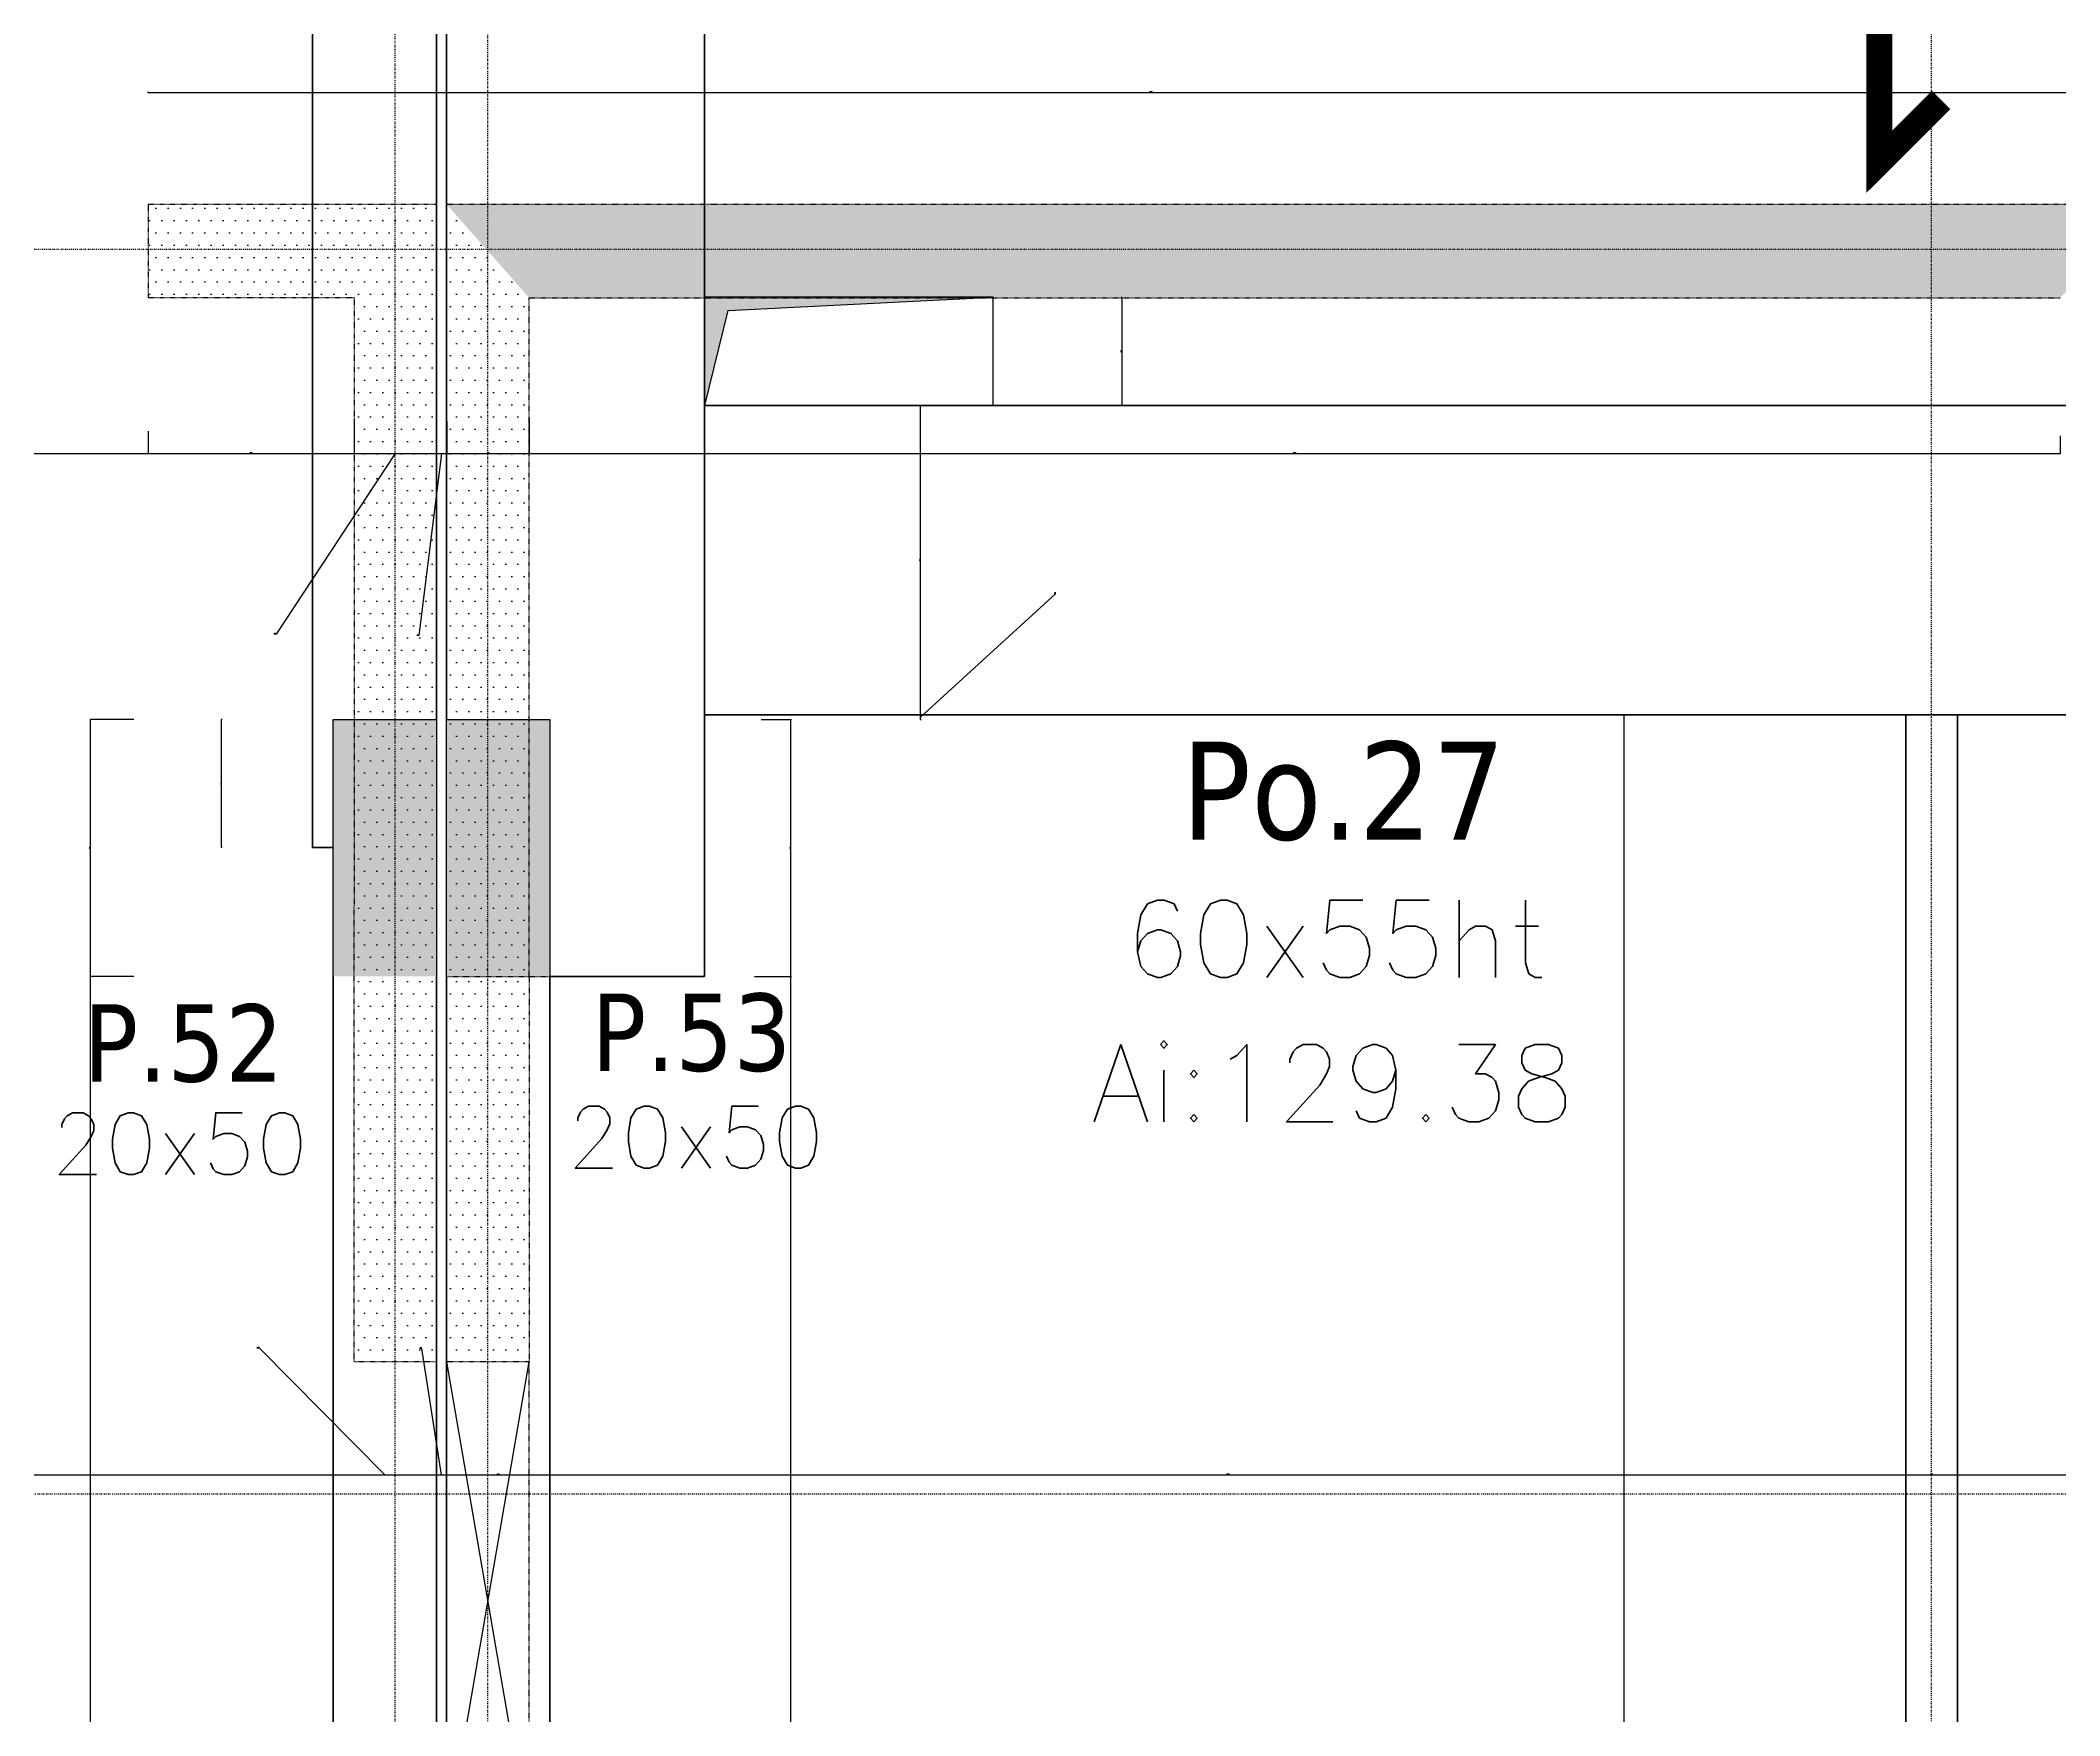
# Model space of a CAD drawing. Extents: x -12912 to 27386, y 1818 to 8189.
# Drawn here: x 4587.2 to 4978.8, y 6215.4 to 6540.4 of the extents above; entities that cross this region are included whole.
import ezdxf

# ---------------------------------------------------------------- set-up
doc = ezdxf.new("R2010")
doc.units = 0
doc.header["$MEASUREMENT"] = 0
for name, pattern in [('CACHE2', [4.7625, 3.175, -1.5875]), ('GrDotted', [0.4, 0.1, -0.1, 0.1, -0.1]), ('GrFeatureAxis', [0.85, 0.25, -0.2, 0.1, -0.2, 0.1]), ('STRICHPUNKT2_S11', [0.9, 0.7, -0.1, 0, -0.1])]:
    doc.linetypes.add(name, pattern=pattern)
doc.layers.get('0').update_dxf_attribs({"linetype": 'CONTINUOUS'})
doc.layers.get('DEFPOINTS').update_dxf_attribs({"linetype": 'CONTINUOUS'})
for name, color, linetype in [('K_ENT_M_Building_Coffrage PH Sous sol', 7, 'CONTINUOUS'), ('STR_AXES_REPERE', 1, 'CONTINUOUS'), ('STR_COTATION', 1, 'CONTINUOUS'), ('STR_OPENING', 161, 'CONTINUOUS'), ('STR_RESV_DALLE', 11, 'CONTINUOUS'), ('STR_SURCH', 9, 'CACHE2'), ('STR_TXT', 102, 'CONTINUOUS')]:
    doc.layers.add(name, color=color, linetype=linetype)
for name, color, linetype, lineweight in [('STR_AXES', 4, 'STRICHPUNKT2_S11', 25), ('STR_POUTRES', 102, 'CONTINUOUS', 35), ('STR_VOILES', 6, 'CONTINUOUS', 70)]:
    doc.layers.add(name, color=color, linetype=linetype, lineweight=lineweight)
doc.styles.add('EPAIS', font='TAHOMA.TTF')
doc.styles.add('FIN', font='romans.shx')
doc.styles.add('GrDimensions', font='simplex.shx')
doc.dimstyles.new('GrDimensions', dxfattribs={"dimtxt": 0.09, "dimasz": 0.05, "dimexe": 0.07, "dimexo": 0, "dimgap": 0.05, "dimtad": 1, "dimzin": 0, "dimdsep": 46, "dimtxsty": 'GrDimensions', "dimblk": 'ARCHTICK', "dimblk1": 'ARCHTICK', "dimblk2": 'ARCHTICK', "dimcen": 0.09, "dimadec": 0, "dimazin": 0, "dimtfac": 1, "dimtdec": 4, "dimtmove": 0, "dimatfit": 3, "dimldrblk": 'OPEN30', "dimfxl": 0, "dimtolj": 1, "dimtzin": 0, "dimarcsym": 0})
doc.dimstyles.new('nOVO', dxfattribs={"dimscale": 1.3, "dimtxt": 0.09, "dimasz": 0.05, "dimexe": 0.07, "dimexo": 0, "dimgap": 0.05, "dimtad": 1, "dimzin": 0, "dimdsep": 46, "dimtxsty": 'GrDimensions', "dimblk": 'ARCHTICK', "dimcen": 0.09, "dimadec": 0, "dimazin": 0, "dimtfac": 1, "dimtmove": 0, "dimatfit": 3, "dimldrblk": 'OPEN30', "dimfxl": 0, "dimtolj": 1, "dimtzin": 0, "dimarcsym": 0})
doc.dimstyles.new('Novo_MALKO', dxfattribs={"dimscale": 1.3, "dimtxt": 0.09, "dimasz": 0.05, "dimexe": 0.07, "dimexo": 0, "dimgap": 0.05, "dimtad": 1, "dimdec": 0, "dimlfac": 100, "dimzin": 0, "dimdsep": 46, "dimtxsty": 'GrDimensions', "dimblk": 'ARCHTICK', "dimcen": 0.09, "dimadec": 0, "dimazin": 0, "dimtfac": 1, "dimtdec": 0, "dimtmove": 0, "dimatfit": 3, "dimldrblk": 'OPEN30', "dimfxl": 0, "dimtolj": 1, "dimtzin": 0, "dimarcsym": 0})
pattern_1 = [(0, (5243.0074, 5883.9378), (1.190625, 2.38125), [0, -2.38125])]

# ---------------------------------------------------------------- blocks, each defined once
blk = doc.blocks.new('_ArchTick')
at = {"color": 0, "linetype": 'ByBlock', "const_width": 0.15}
blk.add_lwpolyline([(-0.5, -0.5), (0.5, 0.5)], dxfattribs=at)
blk = doc.blocks.new('*D140')
at = {"layer": 'DEFPOINTS', "color": 0, "linetype": 'Continuous'}
for p in [(4386.01, 6262.16), (4644.01, 6262.16), (4644.01, 6262.16)]:
    blk.add_point(p, dxfattribs=at)
at = {"layer": 'STR_COTATION', "color": 0, "linetype": 'Continuous', "lineweight": -2}
for p, q in [((4386.01, 6262.16), (4386.01, 6262.25)), ((4386.01, 6262.16), (4644.01, 6262.16)), ((4644.01, 6262.16), (4644.01, 6262.25))]:
    blk.add_line(p, q, dxfattribs=at)
at = {"layer": 'STR_COTATION', "color": 0, "linetype": 'Continuous', "lineweight": -2, "xscale": 0.065, "yscale": 0.065, "zscale": 0.065, "rotation": 180}
blk.add_blockref('_ArchTick', (4386.01, 6262.16), dxfattribs=at)
at = {"layer": 'STR_COTATION', "color": 0, "linetype": 'Continuous', "lineweight": -2, "xscale": 0.065, "yscale": 0.065, "zscale": 0.065}
blk.add_blockref('_ArchTick', (4644.01, 6262.16), dxfattribs=at)
at = {"layer": 'STR_COTATION', "color": 0, "linetype": 'Continuous', "lineweight": -3, "insert": (4515.01, 6262.28), "char_height": 0.117, "attachment_point": 5, "style": 'GrDimensions'}
blk.add_mtext('\\A1;258.00', dxfattribs=at)
blk = doc.blocks.new('_Open30')
at = {"color": 0, "linetype": 'ByBlock', "lineweight": -2}
for p, q in [((-1, 0.3), (0, 0)), ((0, 0), (-1, -0.3)), ((0, 0), (-1, 0))]:
    blk.add_line(p, q, dxfattribs=at)
blk = doc.blocks.new('*D141')
at = {"layer": 'DEFPOINTS', "color": 0, "linetype": 'Continuous'}
for p in [(4644.01, 6262.16), (4664.01, 6262.16), (4664.01, 6262.16)]:
    blk.add_point(p, dxfattribs=at)
at = {"layer": 'STR_COTATION', "color": 0, "linetype": 'Continuous', "lineweight": -2}
for p, q in [((4629.71, 6286.7), (4629.17, 6286.7)), ((4654.01, 6262.16), (4629.71, 6286.7)), ((4644.01, 6262.16), (4644.01, 6262.25)), ((4644.01, 6262.16), (4664.01, 6262.16)), ((4664.01, 6262.16), (4664.01, 6262.25))]:
    blk.add_line(p, q, dxfattribs=at)
at = {"layer": 'STR_COTATION', "color": 0, "linetype": 'Continuous', "lineweight": -2, "xscale": 0.065, "yscale": 0.065, "zscale": 0.065, "rotation": 180}
blk.add_blockref('_ArchTick', (4644.01, 6262.16), dxfattribs=at)
at = {"layer": 'STR_COTATION', "color": 0, "linetype": 'Continuous', "lineweight": -2, "xscale": 0.065, "yscale": 0.065, "zscale": 0.065}
blk.add_blockref('_ArchTick', (4664.01, 6262.16), dxfattribs=at)
at = {"layer": 'STR_COTATION', "color": 0, "linetype": 'Continuous', "lineweight": -3, "insert": (4629.44, 6286.82), "char_height": 0.117, "attachment_point": 5, "style": 'GrDimensions'}
blk.add_mtext('\\A1;2000', dxfattribs=at)
blk = doc.blocks.new('*D142')
at = {"layer": 'DEFPOINTS', "color": 0, "linetype": 'Continuous'}
for p in [(4664.01, 6262.16), (4666.01, 6262.16), (4666.01, 6262.15)]:
    blk.add_point(p, dxfattribs=at)
at = {"layer": 'STR_COTATION', "color": 0, "linetype": 'Continuous', "lineweight": -2}
for p, q in [((4661.2, 6286.67), (4660.77, 6286.67)), ((4665.01, 6262.16), (4661.2, 6286.67)), ((4664.01, 6262.16), (4664.01, 6262.25)), ((4664.01, 6262.16), (4666.01, 6262.16)), ((4666.01, 6262.15), (4666.01, 6262.25))]:
    blk.add_line(p, q, dxfattribs=at)
at = {"layer": 'STR_COTATION', "color": 0, "linetype": 'Continuous', "lineweight": -2, "xscale": 0.065, "yscale": 0.065, "zscale": 0.065, "rotation": 180}
blk.add_blockref('_ArchTick', (4664.01, 6262.16), dxfattribs=at)
at = {"layer": 'STR_COTATION', "color": 0, "linetype": 'Continuous', "lineweight": -2, "xscale": 0.065, "yscale": 0.065, "zscale": 0.065}
blk.add_blockref('_ArchTick', (4666.01, 6262.16), dxfattribs=at)
at = {"layer": 'STR_COTATION', "color": 0, "linetype": 'Continuous', "lineweight": -3, "insert": (4660.98, 6286.79), "char_height": 0.117, "attachment_point": 5, "style": 'GrDimensions'}
blk.add_mtext('\\A1;200', dxfattribs=at)
blk = doc.blocks.new('*D143')
at = {"layer": 'DEFPOINTS', "color": 0, "linetype": 'Continuous'}
for p in [(4666.01, 6262.15), (4686.01, 6262.16), (4686.01, 6262.15)]:
    blk.add_point(p, dxfattribs=at)
at = {"layer": 'STR_COTATION', "color": 0, "linetype": 'Continuous', "lineweight": -2}
for p, q in [((4666.01, 6262.15), (4666.01, 6262.25)), ((4666.01, 6262.16), (4686.01, 6262.16)), ((4686.01, 6262.15), (4686.01, 6262.25))]:
    blk.add_line(p, q, dxfattribs=at)
at = {"layer": 'STR_COTATION', "color": 0, "linetype": 'Continuous', "lineweight": -2, "xscale": 0.065, "yscale": 0.065, "zscale": 0.065, "rotation": 180}
blk.add_blockref('_ArchTick', (4666.01, 6262.16), dxfattribs=at)
at = {"layer": 'STR_COTATION', "color": 0, "linetype": 'Continuous', "lineweight": -2, "xscale": 0.065, "yscale": 0.065, "zscale": 0.065}
blk.add_blockref('_ArchTick', (4686.01, 6262.16), dxfattribs=at)
at = {"layer": 'STR_COTATION', "color": 0, "linetype": 'Continuous', "lineweight": -3, "insert": (4676.01, 6262.28), "char_height": 0.117, "attachment_point": 5, "style": 'GrDimensions'}
blk.add_mtext('\\A1;2000', dxfattribs=at)
blk = doc.blocks.new('*D144')
at = {"layer": 'DEFPOINTS', "color": 0, "linetype": 'Continuous'}
for p in [(4686.01, 6262.15), (4949.01, 6262.16), (4949.01, 6262.16)]:
    blk.add_point(p, dxfattribs=at)
at = {"layer": 'STR_COTATION', "color": 0, "linetype": 'Continuous', "lineweight": -2}
for p, q in [((4686.01, 6262.15), (4686.01, 6262.25)), ((4686.01, 6262.16), (4949.01, 6262.16)), ((4949.01, 6262.16), (4949.01, 6262.25))]:
    blk.add_line(p, q, dxfattribs=at)
at = {"layer": 'STR_COTATION', "color": 0, "linetype": 'Continuous', "lineweight": -2, "xscale": 0.065, "yscale": 0.065, "zscale": 0.065, "rotation": 180}
blk.add_blockref('_ArchTick', (4686.01, 6262.16), dxfattribs=at)
at = {"layer": 'STR_COTATION', "color": 0, "linetype": 'Continuous', "lineweight": -2, "xscale": 0.065, "yscale": 0.065, "zscale": 0.065}
blk.add_blockref('_ArchTick', (4949.01, 6262.16), dxfattribs=at)
at = {"layer": 'STR_COTATION', "color": 0, "linetype": 'Continuous', "lineweight": -3, "insert": (4817.51, 6262.28), "char_height": 0.117, "attachment_point": 5, "style": 'GrDimensions'}
blk.add_mtext('\\A1;263.00', dxfattribs=at)
blk = doc.blocks.new('*D145')
at = {"layer": 'DEFPOINTS', "color": 0, "linetype": 'Continuous'}
for p in [(4949.01, 6262.16), (4959.01, 6262.16), (4959.01, 6262.16)]:
    blk.add_point(p, dxfattribs=at)
at = {"layer": 'STR_COTATION', "color": 0, "linetype": 'Continuous', "lineweight": -2}
for p, q in [((4949.01, 6262.16), (4949.01, 6262.25)), ((4949.01, 6262.16), (4959.01, 6262.16)), ((4959.01, 6262.16), (4959.01, 6262.25))]:
    blk.add_line(p, q, dxfattribs=at)
at = {"layer": 'STR_COTATION', "color": 0, "linetype": 'Continuous', "lineweight": -2, "xscale": 0.065, "yscale": 0.065, "zscale": 0.065, "rotation": 180}
blk.add_blockref('_ArchTick', (4949.01, 6262.16), dxfattribs=at)
at = {"layer": 'STR_COTATION', "color": 0, "linetype": 'Continuous', "lineweight": -2, "xscale": 0.065, "yscale": 0.065, "zscale": 0.065}
blk.add_blockref('_ArchTick', (4959.01, 6262.16), dxfattribs=at)
at = {"layer": 'STR_COTATION', "color": 0, "linetype": 'Continuous', "lineweight": -3, "insert": (4954.01, 6262.28), "char_height": 0.117, "attachment_point": 5, "style": 'GrDimensions'}
blk.add_mtext('\\A1;1000', dxfattribs=at)
blk = doc.blocks.new('*D146')
at = {"layer": 'DEFPOINTS', "color": 0, "linetype": 'Continuous'}
for p in [(4959.01, 6262.16), (5224.01, 6262.16), (5224.01, 6262.16)]:
    blk.add_point(p, dxfattribs=at)
at = {"layer": 'STR_COTATION', "color": 0, "linetype": 'Continuous', "lineweight": -2}
for p, q in [((4959.01, 6262.16), (4959.01, 6262.25)), ((4959.01, 6262.16), (5224.01, 6262.16)), ((5224.01, 6262.16), (5224.01, 6262.25))]:
    blk.add_line(p, q, dxfattribs=at)
at = {"layer": 'STR_COTATION', "color": 0, "linetype": 'Continuous', "lineweight": -2, "xscale": 0.065, "yscale": 0.065, "zscale": 0.065, "rotation": 180}
blk.add_blockref('_ArchTick', (4959.01, 6262.16), dxfattribs=at)
at = {"layer": 'STR_COTATION', "color": 0, "linetype": 'Continuous', "lineweight": -2, "xscale": 0.065, "yscale": 0.065, "zscale": 0.065}
blk.add_blockref('_ArchTick', (5224.01, 6262.16), dxfattribs=at)
at = {"layer": 'STR_COTATION', "color": 0, "linetype": 'Continuous', "lineweight": -3, "insert": (5091.51, 6262.28), "char_height": 0.117, "attachment_point": 5, "style": 'GrDimensions'}
blk.add_mtext('\\A1;265.00', dxfattribs=at)
blk = doc.blocks.new('*D211')
at = {"layer": 'DEFPOINTS', "color": 0, "linetype": 'Continuous'}
for p in [(4505.12, 6467.27), (4608.12, 6464.58), (4608.12, 6460.28)]:
    blk.add_point(p, dxfattribs=at)
at = {"layer": 'STR_COTATION', "color": 0, "linetype": 'Continuous', "lineweight": -2}
for p, q in [((4505.12, 6467.27), (4505.12, 6460.19)), ((4608.12, 6464.58), (4608.12, 6460.19)), ((4505.12, 6460.28), (4608.12, 6460.28))]:
    blk.add_line(p, q, dxfattribs=at)
at = {"layer": 'STR_COTATION', "color": 0, "linetype": 'Continuous', "lineweight": -2, "xscale": 0.065, "yscale": 0.065, "zscale": 0.065, "rotation": 180}
blk.add_blockref('_ArchTick', (4505.12, 6460.28), dxfattribs=at)
at = {"layer": 'STR_COTATION', "color": 0, "linetype": 'Continuous', "lineweight": -2, "xscale": 0.065, "yscale": 0.065, "zscale": 0.065}
blk.add_blockref('_ArchTick', (4608.12, 6460.28), dxfattribs=at)
at = {"layer": 'STR_COTATION', "color": 0, "linetype": 'Continuous', "lineweight": -3, "insert": (4556.62, 6460.4), "char_height": 0.117, "attachment_point": 5, "style": 'GrDimensions'}
blk.add_mtext('\\A1;103.00', dxfattribs=at)
blk = doc.blocks.new('*D212')
at = {"layer": 'DEFPOINTS', "color": 0, "linetype": 'Continuous'}
for p in [(4648.05, 6466.86), (4608.12, 6464.58), (4648.05, 6460.28)]:
    blk.add_point(p, dxfattribs=at)
at = {"layer": 'STR_COTATION', "color": 0, "linetype": 'Continuous', "lineweight": -2}
for p, q in [((4648.05, 6466.86), (4648.05, 6460.19)), ((4608.12, 6464.58), (4608.12, 6460.19)), ((4608.12, 6460.28), (4648.05, 6460.28))]:
    blk.add_line(p, q, dxfattribs=at)
at = {"layer": 'STR_COTATION', "color": 0, "linetype": 'Continuous', "lineweight": -2, "xscale": 0.065, "yscale": 0.065, "zscale": 0.065, "rotation": 180}
blk.add_blockref('_ArchTick', (4608.12, 6460.28), dxfattribs=at)
at = {"layer": 'STR_COTATION', "color": 0, "linetype": 'Continuous', "lineweight": -2, "xscale": 0.065, "yscale": 0.065, "zscale": 0.065}
blk.add_blockref('_ArchTick', (4648.05, 6460.28), dxfattribs=at)
at = {"layer": 'STR_COTATION', "color": 0, "linetype": 'Continuous', "lineweight": -3, "insert": (4628.08, 6460.4), "char_height": 0.117, "attachment_point": 5, "style": 'GrDimensions'}
blk.add_mtext('\\A1;3993', dxfattribs=at)
blk = doc.blocks.new('*D213')
at = {"layer": 'DEFPOINTS', "color": 0, "linetype": 'Continuous'}
for p in [(4648.05, 6466.86), (4664.03, 6466.53), (4664.03, 6460.28)]:
    blk.add_point(p, dxfattribs=at)
at = {"layer": 'STR_COTATION', "color": 0, "linetype": 'Continuous', "lineweight": -2}
for p, q in [((4648.05, 6466.86), (4648.05, 6460.19)), ((4664.03, 6466.53), (4664.03, 6460.19)), ((4656.04, 6460.28), (4632.97, 6425.21)), ((4648.05, 6460.28), (4664.03, 6460.28)), ((4632.97, 6425.21), (4632.46, 6425.21))]:
    blk.add_line(p, q, dxfattribs=at)
at = {"layer": 'STR_COTATION', "color": 0, "linetype": 'Continuous', "lineweight": -2, "xscale": 0.065, "yscale": 0.065, "zscale": 0.065, "rotation": 180}
blk.add_blockref('_ArchTick', (4648.05, 6460.28), dxfattribs=at)
at = {"layer": 'STR_COTATION', "color": 0, "linetype": 'Continuous', "lineweight": -2, "xscale": 0.065, "yscale": 0.065, "zscale": 0.065}
blk.add_blockref('_ArchTick', (4664.03, 6460.28), dxfattribs=at)
at = {"layer": 'STR_COTATION', "color": 0, "linetype": 'Continuous', "lineweight": -3, "insert": (4632.72, 6425.33), "char_height": 0.117, "attachment_point": 5, "style": 'GrDimensions'}
blk.add_mtext('\\A1;1599', dxfattribs=at)
blk = doc.blocks.new('*D214')
at = {"layer": 'DEFPOINTS', "color": 0, "linetype": 'Continuous'}
for p in [(4664.03, 6466.53), (4666.01, 6466.53), (4666.01, 6460.28)]:
    blk.add_point(p, dxfattribs=at)
at = {"layer": 'STR_COTATION', "color": 0, "linetype": 'Continuous', "lineweight": -2}
for p, q in [((4664.03, 6466.53), (4664.03, 6460.19)), ((4666.01, 6466.53), (4666.01, 6460.19)), ((4665.02, 6460.28), (4660.62, 6424.94)), ((4664.03, 6460.28), (4666.01, 6460.28)), ((4660.62, 6424.94), (4660.22, 6424.94))]:
    blk.add_line(p, q, dxfattribs=at)
at = {"layer": 'STR_COTATION', "color": 0, "linetype": 'Continuous', "lineweight": -2, "xscale": 0.065, "yscale": 0.065, "zscale": 0.065, "rotation": 180}
blk.add_blockref('_ArchTick', (4664.03, 6460.28), dxfattribs=at)
at = {"layer": 'STR_COTATION', "color": 0, "linetype": 'Continuous', "lineweight": -2, "xscale": 0.065, "yscale": 0.065, "zscale": 0.065}
blk.add_blockref('_ArchTick', (4666.01, 6460.28), dxfattribs=at)
at = {"layer": 'STR_COTATION', "color": 0, "linetype": 'Continuous', "lineweight": -3, "insert": (4660.42, 6425.06), "char_height": 0.117, "attachment_point": 5, "style": 'GrDimensions'}
blk.add_mtext('\\A1;197', dxfattribs=at)
blk = doc.blocks.new('*D215')
at = {"layer": 'DEFPOINTS', "color": 0, "linetype": 'Continuous'}
for p in [(4666.01, 6466.53), (4682.01, 6467.17), (4682.01, 6460.28)]:
    blk.add_point(p, dxfattribs=at)
at = {"layer": 'STR_COTATION', "color": 0, "linetype": 'Continuous', "lineweight": -2}
for p, q in [((4666.01, 6466.53), (4666.01, 6460.19)), ((4682.01, 6467.17), (4682.01, 6460.19)), ((4666.01, 6460.28), (4682.01, 6460.28))]:
    blk.add_line(p, q, dxfattribs=at)
at = {"layer": 'STR_COTATION', "color": 0, "linetype": 'Continuous', "lineweight": -2, "xscale": 0.065, "yscale": 0.065, "zscale": 0.065, "rotation": 180}
blk.add_blockref('_ArchTick', (4666.01, 6460.28), dxfattribs=at)
at = {"layer": 'STR_COTATION', "color": 0, "linetype": 'Continuous', "lineweight": -2, "xscale": 0.065, "yscale": 0.065, "zscale": 0.065}
blk.add_blockref('_ArchTick', (4682.01, 6460.28), dxfattribs=at)
at = {"layer": 'STR_COTATION', "color": 0, "linetype": 'Continuous', "lineweight": -3, "insert": (4674.01, 6460.4), "char_height": 0.117, "attachment_point": 5, "style": 'GrDimensions'}
blk.add_mtext('\\A1;1600', dxfattribs=at)
blk = doc.blocks.new('*D216')
at = {"layer": 'DEFPOINTS', "color": 0, "linetype": 'Continuous'}
for p in [(4682.01, 6467.17), (4978.91, 6463.7), (4978.91, 6460.28)]:
    blk.add_point(p, dxfattribs=at)
at = {"layer": 'STR_COTATION', "color": 0, "linetype": 'Continuous', "lineweight": -2}
for p, q in [((4682.01, 6467.17), (4682.01, 6460.19)), ((4978.91, 6463.7), (4978.91, 6460.19)), ((4682.01, 6460.28), (4978.91, 6460.28))]:
    blk.add_line(p, q, dxfattribs=at)
at = {"layer": 'STR_COTATION', "color": 0, "linetype": 'Continuous', "lineweight": -2, "xscale": 0.065, "yscale": 0.065, "zscale": 0.065, "rotation": 180}
blk.add_blockref('_ArchTick', (4682.01, 6460.28), dxfattribs=at)
at = {"layer": 'STR_COTATION', "color": 0, "linetype": 'Continuous', "lineweight": -2, "xscale": 0.065, "yscale": 0.065, "zscale": 0.065}
blk.add_blockref('_ArchTick', (4978.91, 6460.28), dxfattribs=at)
at = {"layer": 'STR_COTATION', "color": 0, "linetype": 'Continuous', "lineweight": -3, "insert": (4830.46, 6460.4), "char_height": 0.117, "attachment_point": 5, "style": 'GrDimensions'}
blk.add_mtext('\\A1;296.90', dxfattribs=at)
blk = doc.blocks.new('*D361')
at = {"layer": 'DEFPOINTS', "color": 0, "linetype": 'Continuous'}
for p in [(4596.93, 6358.81), (4605.36, 6358.81), (4596.93, 5903.92)]:
    blk.add_point(p, dxfattribs=at)
at = {"layer": 'STR_COTATION', "color": 0, "linetype": 'Continuous', "lineweight": -2}
for p, q in [((4605.36, 6358.81), (4596.84, 6358.81)), ((4596.93, 5903.92), (4596.93, 6358.81)), ((4596.93, 5903.92), (4596.84, 5903.92))]:
    blk.add_line(p, q, dxfattribs=at)
at = {"layer": 'STR_COTATION', "color": 0, "linetype": 'Continuous', "lineweight": -2, "xscale": 0.065, "yscale": 0.065, "zscale": 0.065}
for p, rotation in [((4596.93, 6358.81), 90), ((4596.93, 5903.92), 270)]:
    blk.add_blockref('_ArchTick', p, dxfattribs=dict(at, rotation=rotation))
at = {"layer": 'STR_COTATION', "color": 0, "linetype": 'Continuous', "lineweight": -3, "insert": (4596.81, 6131.36), "char_height": 0.117, "attachment_point": 5, "rotation": 90, "style": 'GrDimensions'}
blk.add_mtext('\\A1;454.89', dxfattribs=at)
blk = doc.blocks.new('*D362')
at = {"layer": 'DEFPOINTS', "color": 0, "linetype": 'Continuous'}
for p in [(4596.93, 6408.66), (4605.36, 6408.66), (4605.36, 6358.81)]:
    blk.add_point(p, dxfattribs=at)
at = {"layer": 'STR_COTATION', "color": 0, "linetype": 'Continuous', "lineweight": -2}
for p, q in [((4605.36, 6408.66), (4596.84, 6408.66)), ((4596.93, 6358.81), (4596.93, 6408.66)), ((4605.36, 6358.81), (4596.84, 6358.81))]:
    blk.add_line(p, q, dxfattribs=at)
at = {"layer": 'STR_COTATION', "color": 0, "linetype": 'Continuous', "lineweight": -2, "xscale": 0.065, "yscale": 0.065, "zscale": 0.065}
for p, rotation in [((4596.93, 6408.66), 90), ((4596.93, 6358.81), 270)]:
    blk.add_blockref('_ArchTick', p, dxfattribs=dict(at, rotation=rotation))
at = {"layer": 'STR_COTATION', "color": 0, "linetype": 'Continuous', "lineweight": -3, "insert": (4596.81, 6383.73), "char_height": 0.117, "attachment_point": 5, "rotation": 90, "style": 'GrDimensions'}
blk.add_mtext('\\A1;4985', dxfattribs=at)
blk = doc.blocks.new('*D364')
at = {"layer": 'DEFPOINTS', "color": 0, "linetype": 'Continuous'}
for p in [(4725.7, 6358.81), (4732.78, 6358.81), (4732.78, 5903.92)]:
    blk.add_point(p, dxfattribs=at)
at = {"layer": 'STR_COTATION', "color": 0, "linetype": 'Continuous', "lineweight": -2}
for p, q in [((4725.7, 6358.81), (4732.87, 6358.81)), ((4732.78, 5903.92), (4732.78, 6358.81)), ((4732.78, 5903.92), (4732.69, 5903.92))]:
    blk.add_line(p, q, dxfattribs=at)
at = {"layer": 'STR_COTATION', "color": 0, "linetype": 'Continuous', "lineweight": -2, "xscale": 0.065, "yscale": 0.065, "zscale": 0.065}
for p, rotation in [((4732.78, 6358.81), 90), ((4732.78, 5903.92), 270)]:
    blk.add_blockref('_ArchTick', p, dxfattribs=dict(at, rotation=rotation))
at = {"layer": 'STR_COTATION', "color": 0, "linetype": 'Continuous', "lineweight": -3, "insert": (4732.65, 6131.36), "char_height": 0.117, "attachment_point": 5, "rotation": 90, "style": 'GrDimensions'}
blk.add_mtext('\\A1;454.89', dxfattribs=at)
blk = doc.blocks.new('*D365')
at = {"layer": 'DEFPOINTS', "color": 0, "linetype": 'Continuous'}
for p in [(4727, 6408.66), (4732.78, 6408.66), (4725.7, 6358.81)]:
    blk.add_point(p, dxfattribs=at)
at = {"layer": 'STR_COTATION', "color": 0, "linetype": 'Continuous', "lineweight": -2}
for p, q in [((4727, 6408.66), (4732.87, 6408.66)), ((4732.78, 6358.81), (4732.78, 6408.66)), ((4725.7, 6358.81), (4732.87, 6358.81))]:
    blk.add_line(p, q, dxfattribs=at)
at = {"layer": 'STR_COTATION', "color": 0, "linetype": 'Continuous', "lineweight": -2, "xscale": 0.065, "yscale": 0.065, "zscale": 0.065}
for p, rotation in [((4732.78, 6408.66), 90), ((4732.78, 6358.81), 270)]:
    blk.add_blockref('_ArchTick', p, dxfattribs=dict(at, rotation=rotation))
at = {"layer": 'STR_COTATION', "color": 0, "linetype": 'Continuous', "lineweight": -3, "insert": (4732.65, 6383.73), "char_height": 0.117, "attachment_point": 5, "rotation": 90, "style": 'GrDimensions'}
blk.add_mtext('\\A1;4985', dxfattribs=at)
blk = doc.blocks.new('*D366')
at = {"layer": 'DEFPOINTS', "color": 0, "linetype": 'Continuous'}
for p in [(4894.39, 6409.58), (4903.63, 6409.58), (4903.63, 5903.92)]:
    blk.add_point(p, dxfattribs=at)
at = {"layer": 'STR_COTATION', "color": 0, "linetype": 'Continuous', "lineweight": -2}
for p, q in [((4903.63, 6409.58), (4894.3, 6409.58)), ((4894.39, 5903.92), (4894.39, 6409.58)), ((4903.63, 5903.92), (4894.3, 5903.92))]:
    blk.add_line(p, q, dxfattribs=at)
at = {"layer": 'STR_COTATION', "color": 0, "linetype": 'Continuous', "lineweight": -2, "xscale": 0.065, "yscale": 0.065, "zscale": 0.065}
for p, rotation in [((4894.39, 6409.58), 90), ((4894.39, 5903.92), 270)]:
    blk.add_blockref('_ArchTick', p, dxfattribs=dict(at, rotation=rotation))
at = {"layer": 'STR_COTATION', "color": 0, "linetype": 'Continuous', "lineweight": -3, "insert": (4894.27, 6156.75), "char_height": 0.117, "attachment_point": 5, "rotation": 90, "style": 'GrDimensions'}
blk.add_mtext('\\A1;505.67', dxfattribs=at)
blk = doc.blocks.new('*D701')
at = {"layer": 'DEFPOINTS', "color": 0, "ltscale": 4.5}
for p in [(4772.01, 6490.59), (4772.01, 6469.59), (4796.94, 6469.59)]:
    blk.add_point(p, dxfattribs=at)
at = {"layer": 'STR_COTATION', "color": 0, "lineweight": -2, "ltscale": 4.5}
for p, q in [((4796.85, 6490.59), (4797.03, 6490.59)), ((4796.94, 6490.59), (4796.94, 6469.59)), ((4796.85, 6469.59), (4797.03, 6469.59))]:
    blk.add_line(p, q, dxfattribs=at)
at = {"layer": 'STR_COTATION', "color": 0, "lineweight": -2, "ltscale": 4.5, "xscale": 0.065, "yscale": 0.065, "zscale": 0.065}
for p, rotation in [((4796.94, 6490.59), 90), ((4796.94, 6469.59), 270)]:
    blk.add_blockref('_ArchTick', p, dxfattribs=dict(at, rotation=rotation))
at = {"layer": 'STR_COTATION', "color": 0, "ltscale": 4.5, "insert": (4796.82, 6480.09), "char_height": 0.117, "attachment_point": 5, "rotation": 90, "style": 'GrDimensions'}
blk.add_mtext('\\A1;2100', dxfattribs=at)
blk = doc.blocks.new('*D702')
at = {"layer": 'DEFPOINTS', "color": 0, "ltscale": 4.5}
for p in [(4772.01, 6555.09), (4716.18, 6490.49), (4772.01, 6490.49)]:
    blk.add_point(p, dxfattribs=at)
at = {"layer": 'STR_COTATION', "color": 0, "lineweight": -2, "ltscale": 4.5}
for p, q in [((4716.18, 6555), (4716.18, 6555.18)), ((4716.18, 6555.09), (4772.01, 6555.09)), ((4772.01, 6555), (4772.01, 6555.18))]:
    blk.add_line(p, q, dxfattribs=at)
at = {"layer": 'STR_COTATION', "color": 0, "lineweight": -2, "ltscale": 4.5, "xscale": 0.065, "yscale": 0.065, "zscale": 0.065, "rotation": 180}
blk.add_blockref('_ArchTick', (4716.18, 6555.09), dxfattribs=at)
at = {"layer": 'STR_COTATION', "color": 0, "lineweight": -2, "ltscale": 4.5, "xscale": 0.065, "yscale": 0.065, "zscale": 0.065}
blk.add_blockref('_ArchTick', (4772.01, 6555.09), dxfattribs=at)
at = {"layer": 'STR_COTATION', "color": 0, "ltscale": 4.5, "insert": (4744.09, 6555.21), "char_height": 0.117, "attachment_point": 5, "style": 'GrDimensions'}
blk.add_mtext('\\A1;5583', dxfattribs=at)
blk = doc.blocks.new('*D782')
at = {"layer": 'DEFPOINTS', "color": 0, "ltscale": 4.5}
for p in [(4622.37, 6408.66), (4644.01, 6408.66), (4640.01, 6383.81)]:
    blk.add_point(p, dxfattribs=at)
at = {"layer": 'STR_COTATION', "color": 0, "lineweight": -2, "ltscale": 4.5}
for p, q in [((4622.46, 6408.66), (4622.27, 6408.66)), ((4622.37, 6383.81), (4622.37, 6408.66)), ((4622.46, 6383.81), (4622.27, 6383.81))]:
    blk.add_line(p, q, dxfattribs=at)
at = {"layer": 'STR_COTATION', "color": 0, "lineweight": -2, "ltscale": 4.5, "xscale": 0.065, "yscale": 0.065, "zscale": 0.065}
for p, rotation in [((4622.37, 6408.66), 90), ((4622.37, 6383.81), 270)]:
    blk.add_blockref('_ArchTick', p, dxfattribs=dict(at, rotation=rotation))
at = {"layer": 'STR_COTATION', "color": 0, "ltscale": 4.5, "insert": (4622.24, 6396.23), "char_height": 0.117, "attachment_point": 5, "rotation": 90, "style": 'GrDimensions'}
blk.add_mtext('\\A1;2485', dxfattribs=at)
blk = doc.blocks.new('*D787')
at = {"layer": 'DEFPOINTS', "color": 0, "ltscale": 4.5}
for p in [(4686.01, 6408.66), (4716.01, 6409.59), (4757.93, 6409.59)]:
    blk.add_point(p, dxfattribs=at)
at = {"layer": 'STR_COTATION', "color": 0, "lineweight": -2, "ltscale": 4.5}
for p, q in [((4757.93, 6409.12), (4784.11, 6433.04)), ((4784.11, 6433.04), (4784.11, 6433.36)), ((4757.84, 6409.59), (4758.02, 6409.59)), ((4757.84, 6408.66), (4758.02, 6408.66)), ((4757.93, 6408.66), (4757.93, 6409.59))]:
    blk.add_line(p, q, dxfattribs=at)
at = {"layer": 'STR_COTATION', "color": 0, "lineweight": -2, "ltscale": 4.5, "xscale": 0.065, "yscale": 0.065, "zscale": 0.065}
for p, rotation in [((4757.93, 6409.59), 90), ((4757.93, 6408.66), 270)]:
    blk.add_blockref('_ArchTick', p, dxfattribs=dict(at, rotation=rotation))
at = {"layer": 'STR_COTATION', "color": 0, "ltscale": 4.5, "insert": (4783.98, 6433.2), "char_height": 0.117, "attachment_point": 5, "rotation": 90, "style": 'GrDimensions'}
blk.add_mtext('\\A1;93', dxfattribs=at)
blk = doc.blocks.new('*D788')
at = {"layer": 'DEFPOINTS', "color": 0, "ltscale": 4.5}
for p in [(4716.01, 6469.59), (4757.93, 6469.59), (4716.01, 6409.59)]:
    blk.add_point(p, dxfattribs=at)
at = {"layer": 'STR_COTATION', "color": 0, "lineweight": -2, "ltscale": 4.5}
for p, q in [((4757.84, 6469.59), (4758.02, 6469.59)), ((4757.93, 6409.59), (4757.93, 6469.59)), ((4757.84, 6409.59), (4758.02, 6409.59))]:
    blk.add_line(p, q, dxfattribs=at)
at = {"layer": 'STR_COTATION', "color": 0, "lineweight": -2, "ltscale": 4.5, "xscale": 0.065, "yscale": 0.065, "zscale": 0.065}
for p, rotation in [((4757.93, 6469.59), 90), ((4757.93, 6409.59), 270)]:
    blk.add_blockref('_ArchTick', p, dxfattribs=dict(at, rotation=rotation))
at = {"layer": 'STR_COTATION', "color": 0, "ltscale": 4.5, "insert": (4757.8, 6439.59), "char_height": 0.117, "attachment_point": 5, "rotation": 90, "style": 'GrDimensions'}
blk.add_mtext('\\A1;6000', dxfattribs=at)
blk = doc.blocks.new('*D938')
at = {"layer": 'DEFPOINTS', "color": 0, "ltscale": 4.5}
for p in [(4997.01, 6530.31), (4608.12, 6508.64), (4997.01, 6508.59)]:
    blk.add_point(p, dxfattribs=at)
at = {"layer": 'STR_COTATION', "color": 0, "lineweight": -2, "ltscale": 4.5}
for p, q in [((4608.12, 6530.22), (4608.12, 6530.4)), ((4608.12, 6530.31), (4997.01, 6530.31)), ((4997.01, 6530.22), (4997.01, 6530.4))]:
    blk.add_line(p, q, dxfattribs=at)
at = {"layer": 'STR_COTATION', "color": 0, "lineweight": -2, "ltscale": 4.5, "xscale": 0.065, "yscale": 0.065, "zscale": 0.065, "rotation": 180}
blk.add_blockref('_ArchTick', (4608.12, 6530.31), dxfattribs=at)
at = {"layer": 'STR_COTATION', "color": 0, "lineweight": -2, "ltscale": 4.5, "xscale": 0.065, "yscale": 0.065, "zscale": 0.065}
blk.add_blockref('_ArchTick', (4997.01, 6530.31), dxfattribs=at)
at = {"layer": 'STR_COTATION', "color": 0, "ltscale": 4.5, "insert": (4802.56, 6530.43), "char_height": 0.117, "attachment_point": 5, "style": 'GrDimensions'}
blk.add_mtext('\\A1;388.89', dxfattribs=at)

msp = doc.modelspace()

# ---------------------------------------------------------------- hatches: boundary and pattern name
at = {"layer": 'STR_AXES_REPERE', "linetype": 'Continuous'}
for points in [[(4644.006, 6358.81), (4644.006, 6408.658), (4664.009, 6408.658), (4664.009, 6358.81)], [(4666.006, 6358.81), (4666.006, 6408.658), (4686.009, 6408.658), (4686.009, 6358.81)]]:
    msp.add_hatch(color=256, dxfattribs=at).paths.add_polyline_path(points)
at = {"layer": 'STR_SURCH', "linetype": 'Continuous'}
h = msp.add_hatch(dxfattribs=at)
h.set_pattern_fill('DOTS', color=256, scale=1.5, style=0)
h.set_pattern_definition(pattern_1)
h.paths.add_polyline_path([(4664.052, 6508.637), (4608.119, 6508.637), (4608.119, 6490.539), (4648.05, 6490.539)])
h = msp.add_hatch(dxfattribs=at)
h.set_pattern_fill('DOTS', color=256, scale=1.5, style=0)
h.set_pattern_definition(pattern_1)
h.paths.add_polyline_path([(4648.05, 6490.539), (4648.029, 6284.081), (4664.029, 6284.079), (4664.052, 6508.637)])
h = msp.add_hatch(dxfattribs=at)
h.set_pattern_fill('DOTS', color=256, scale=1.5, style=0)
h.set_pattern_definition(pattern_1)
h.paths.add_polyline_path([(4682.007, 6284.069), (4682.007, 6490.49), (4666.007, 6508.588), (4666.007, 6284.069)])
h = msp.add_hatch(dxfattribs=at)
h.set_pattern_fill('DOTS', color=256, scale=1.5, style=0)
h.set_pattern_definition(pattern_1)
h.paths.add_polyline_path([(4682.007, 6490.49), (4978.91, 6490.49), (4997.007, 6508.588), (4666.007, 6508.588)])

# ---------------------------------------------------------------- linework, layer by layer
at = {"color": 1, "linetype": 'ByBlock', "const_width": 5}
msp.add_lwpolyline([(4955.847, 6528.838), (4943.856, 6516.848), (4943.856, 6566.848)], dxfattribs=at)
at = {"layer": 'K_ENT_M_Building_Coffrage PH Sous sol', "color": 7, "linetype": 'GrFeatureAxis'}
msp.add_lwpolyline([(-1174.64, 6258.483), (7646.442, 6258.483)], dxfattribs=at)
at = {"layer": 'STR_AXES', "linetype": 'GrFeatureAxis'}
for p, q in [((4656.007, 5522.963), (4656.007, 8122.963)), ((4674.007, 5622.963), (4674.007, 8022.963)), ((4954.007, 5622.963), (4954.007, 8022.963)), ((-1309.741, 6499.914), (7906.576, 6499.914))]:
    msp.add_line(p, q, dxfattribs=at)
at = {"layer": 'STR_AXES_REPERE', "linetype": 'Continuous'}
for p, q in [((4644.006, 6408.658), (4664.009, 6408.658)), ((4644.006, 6358.81), (4644.006, 6408.658)), ((4664.009, 6408.658), (4664.009, 6358.81)), ((4666.006, 6408.658), (4686.009, 6408.658)), ((4666.006, 6358.81), (4666.006, 6408.658)), ((4686.009, 6408.658), (4686.009, 6358.81))]:
    msp.add_line(p, q, dxfattribs=at)
at = {"layer": 'STR_OPENING', "ltscale": 4.5}
for p, q in [((4666.007, 6191.069), (4682.007, 6284.069)), ((4666.007, 6284.069), (4682.007, 6191.069))]:
    msp.add_line(p, q, dxfattribs=at)
at = {"layer": 'STR_OPENING', "linetype": 'Continuous'}
for p, q in [((4664.025, 6237.579), (4664.025, 6237.579)), ((4664.025, 6237.579), (4664.025, 6237.579)), ((4666.007, 6237.569), (4666.007, 6237.569)), ((4666.007, 6237.569), (4666.007, 6237.569))]:
    msp.add_line(p, q, dxfattribs=at)
at = {"layer": 'STR_POUTRES', "linetype": 'Continuous'}
for p, q in [((4716.007, 6958.81), (4716.007, 6358.81)), ((4640.009, 6383.81), (4640.009, 6930.568)), ((4664.052, 6508.637), (4664.009, 6908.81)), ((4666.007, 6408.658), (4666.009, 6908.81)), ((4664.052, 6508.637), (4664.009, 6408.658)), ((4716.007, 6469.588), (5224.006, 6469.588)), ((4949.007, 6409.588), (4716.007, 6409.588)), ((5224.006, 6409.588), (4959.007, 6409.588)), ((4644.006, 6383.81), (4640.009, 6383.81)), ((4716.007, 6358.81), (4686.009, 6358.81))]:
    msp.add_line(p, q, dxfattribs=at)
at = {"layer": 'STR_RESV_DALLE', "linetype": 'Continuous'}
for p, q in [((4772.007, 6490.588), (4716.007, 6490.588)), ((4716.007, 6490.588), (4716.007, 6469.588)), ((4772.007, 6490.588), (4716.007, 6490.588)), ((4716.007, 6490.588), (4716.007, 6469.588)), ((4720.516, 6488.032), (4772.007, 6490.588)), ((4720.516, 6488.032), (4772.007, 6490.588)), ((4772.007, 6469.588), (4772.007, 6490.588)), ((4772.007, 6469.588), (4772.007, 6490.588)), ((4720.516, 6488.032), (4716.007, 6469.588)), ((4720.516, 6488.032), (4716.007, 6469.588)), ((4716.007, 6469.588), (4772.007, 6469.588)), ((4716.007, 6469.588), (4772.007, 6469.588))]:
    msp.add_line(p, q, dxfattribs=at)
for points in [[(4716.007, 6469.588), (4720.516, 6488.032), (4716.007, 6490.588)], [(4716.007, 6490.588), (4716.007, 6490.588), (4720.516, 6488.032), (4772.007, 6490.588)], [(4716.007, 6469.588), (4720.516, 6488.032), (4716.007, 6490.588)], [(4716.007, 6490.588), (4716.007, 6490.588), (4720.516, 6488.032), (4772.007, 6490.588)]]:
    msp.add_solid(points, dxfattribs=at)
at = {"layer": 'STR_SURCH', "linetype": 'GrDotted'}
for p, q in [((4608.119, 6508.637), (4664.009, 6508.637)), ((4997.007, 6508.588), (4666.007, 6508.588)), ((4648.05, 6490.539), (4648.029, 6284.081)), ((4682.007, 6358.81), (4682.007, 6490.49)), ((4682.007, 6490.49), (4978.91, 6490.49)), ((4682.007, 6358.81), (4682.007, 6284.069)), ((4682.007, 6191.069), (4682.007, 6284.069))]:
    msp.add_line(p, q, dxfattribs=at)
at = {"layer": 'STR_SURCH', "linetype": 'GrDotted', "ltscale": 0.25}
for p, q in [((4608.119, 6508.637), (4608.119, 6490.539)), ((4664.009, 6284.079), (4648.029, 6284.081)), ((4682.007, 6284.069), (4666.007, 6284.069))]:
    msp.add_line(p, q, dxfattribs=at)
at = {"layer": 'STR_SURCH', "linetype": 'GrDotted', "ltscale": 0.5}
for p, q in [((4608.119, 6490.539), (4648.05, 6490.539)), ((4666.007, 6358.81), (4686.009, 6358.81))]:
    msp.add_line(p, q, dxfattribs=at)
at = {"layer": 'STR_VOILES', "linetype": 'Continuous'}
for p, q in [((4949.007, 6409.588), (4959.007, 6409.588)), ((4949.007, 5903.916), (4949.007, 6409.588)), ((4959.007, 6409.588), (4959.007, 5903.916)), ((4644.006, 6083.685), (4644.006, 6358.81)), ((4664.009, 6358.81), (4664.009, 6083.685)), ((4666.006, 5903.916), (4666.006, 6358.81)), ((4686.009, 6358.81), (4686.008, 5903.916))]:
    msp.add_line(p, q, dxfattribs=at)

# ---------------------------------------------------------------- texts
at = {"layer": 'STR_TXT', "linetype": 'Continuous', "attachment_point": 1}
for s, insert, char_height, style in [('Po.27', (4808.512, 6404.378), 19, 'EPAIS'), ('60x55ht', (4797.43, 6373.598), 15, 'FIN'), ('Ai:129.38', (4790.972, 6345.617), 15, 'FIN')]:
    msp.add_mtext(s, dxfattribs=dict(at, insert=insert, char_height=char_height, style=style))
at = {"layer": 'STR_TXT', "linetype": 'Continuous', "lineweight": -3, "attachment_point": 1}
for s, insert, char_height, style in [(' P.52', (4589.904, 6353.43), 15, 'EPAIS'), (' P.53', (4688.43, 6355.507), 15, 'EPAIS'), ('20x50', (4589.344, 6332.368), 12, 'FIN'), ('20x50', (4689.414, 6333.647), 12, 'FIN')]:
    msp.add_mtext(s, dxfattribs=dict(at, insert=insert, char_height=char_height, style=style))

# ---------------------------------------------------------------- dimensions: what is measured, and where the dimension line sits
at = {"layer": 'STR_COTATION', "ltscale": 4.5}
for base, p1, p2, dimstyle, picture, middle in [((4772.007, 6555.09), (4716.179, 6490.49), (4772.007, 6490.49), 'Novo_MALKO', '*D702', (4744.093, 6555.214)), ((4997.007, 6530.311), (4608.119, 6508.637), (4997.007, 6508.588), 'nOVO', '*D938', (4802.563, 6530.434))]:
    dim = msp.add_linear_dim(base=base, p1=p1, p2=p2, dimstyle=dimstyle, dxfattribs=at)
    dim.commit()
    dim.dimension.update_dxf_attribs({"geometry": picture, "text_midpoint": middle})
for base, p1, p2, picture, middle in [((4796.944, 6469.588), (4772.007, 6490.588), (4772.007, 6469.588), '*D701', (4796.944, 6480.088)), ((4622.366, 6408.658), (4640.009, 6383.81), (4644.006, 6408.658), '*D782', (4622.366, 6396.234))]:
    dim = msp.add_linear_dim(base=base, p1=p1, p2=p2, angle=90, dimstyle='Novo_MALKO', dxfattribs=at)
    dim.commit()
    dim.dimension.update_dxf_attribs({"geometry": picture, "text_midpoint": middle, "dimtype": 160})
dim = msp.add_linear_dim(base=(4757.928, 6469.588), p1=(4716.007, 6409.588), p2=(4716.007, 6469.588), angle=90, dimstyle='Novo_MALKO', override={"dimtmove": 1}, dxfattribs=at)
dim.commit()
dim.dimension.update_dxf_attribs({"geometry": '*D788', "text_midpoint": (4757.804, 6439.588)})
at = {"layer": 'STR_COTATION', "linetype": 'Continuous', "lineweight": -3}
for base, p1, p2, override, picture, middle in [((4608.119, 6460.278), (4505.119, 6467.272), (4608.119, 6464.579), {"dimscale": 1.3, "dimtmove": 1}, '*D211', (4556.619, 6460.402)), ((4648.047, 6460.278), (4608.119, 6464.579), (4648.047, 6466.859), {"dimscale": 1.3, "dimdec": 0, "dimlfac": 100, "dimzin": 0, "dimtmove": 1}, '*D212', (4628.083, 6460.402)), ((4682.007, 6460.278), (4666.007, 6466.528), (4682.007, 6467.168), {"dimscale": 1.3, "dimdec": 0, "dimlfac": 100, "dimzin": 0, "dimtmove": 1}, '*D215', (4674.007, 6460.402)), ((4978.91, 6460.278), (4682.007, 6467.168), (4978.91, 6463.704), {"dimscale": 1.3, "dimtmove": 1}, '*D216', (4830.459, 6460.402)), ((4644.006, 6262.156), (4386.009, 6262.156), (4644.006, 6262.156), {"dimscale": 1.3, "dimtmove": 1}, '*D140', (4515.007, 6262.28)), ((4686.009, 6262.156), (4666.006, 6262.15), (4686.009, 6262.15), {"dimscale": 1.3, "dimdec": 0, "dimlfac": 100, "dimzin": 0, "dimtmove": 1}, '*D143', (4676.007, 6262.28)), ((4949.007, 6262.156), (4686.009, 6262.15), (4949.007, 6262.156), {"dimscale": 1.3, "dimtmove": 1}, '*D144', (4817.508, 6262.28)), ((4959.007, 6262.156), (4949.007, 6262.156), (4959.007, 6262.156), {"dimscale": 1.3, "dimdec": 0, "dimlfac": 100, "dimzin": 0, "dimtmove": 1}, '*D145', (4954.007, 6262.28)), ((5224.006, 6262.156), (4959.007, 6262.156), (5224.006, 6262.156), {"dimscale": 1.3, "dimtmove": 1}, '*D146', (5091.507, 6262.28))]:
    dim = msp.add_linear_dim(base=base, p1=p1, p2=p2, dimstyle='GrDimensions', override=override, dxfattribs=at)
    dim.commit()
    dim.dimension.update_dxf_attribs({"geometry": picture, "text_midpoint": middle})
for base, p1, p2, picture, middle in [((4664.034, 6460.278), (4648.047, 6466.859), (4664.034, 6466.529), '*D213', (4632.907, 6425.208)), ((4666.007, 6460.278), (4664.034, 6466.529), (4666.007, 6466.528), '*D214', (4660.559, 6424.941)), ((4664.009, 6262.156), (4644.006, 6262.156), (4664.009, 6262.156), '*D141', (4629.645, 6286.7)), ((4666.006, 6262.156), (4664.009, 6262.156), (4666.006, 6262.15), '*D142', (4661.134, 6286.67))]:
    dim = msp.add_linear_dim(base=base, p1=p1, p2=p2, dimstyle='GrDimensions', override={"dimscale": 1.3, "dimdec": 0, "dimlfac": 100, "dimzin": 0, "dimtmove": 1}, dxfattribs=at)
    dim.commit()
    dim.dimension.update_dxf_attribs({"geometry": picture, "text_midpoint": middle, "dimtype": 160})
at = {"layer": 'STR_COTATION', "ltscale": 4.5}
dim = msp.add_linear_dim(base=(4757.928, 6409.588), p1=(4686.009, 6408.658), p2=(4716.007, 6409.588), angle=90, dimstyle='nOVO', override={"dimdec": 0, "dimlfac": 100, "dimtmove": 1}, dxfattribs=at)
dim.commit()
dim.dimension.update_dxf_attribs({"geometry": '*D787', "text_midpoint": (4784.106, 6433.106), "dimtype": 160})
at = {"layer": 'STR_COTATION', "linetype": 'Continuous', "lineweight": -3}
for base, p1, p2, override, picture, middle in [((4596.93, 6408.658), (4605.362, 6358.81), (4605.362, 6408.658), {"dimscale": 1.3, "dimdec": 0, "dimlfac": 100, "dimzin": 0, "dimtmove": 1}, '*D362', (4596.806, 6383.734)), ((4732.777, 6408.658), (4725.704, 6358.81), (4727, 6408.658), {"dimscale": 1.3, "dimdec": 0, "dimlfac": 100, "dimzin": 0, "dimtmove": 1}, '*D365', (4732.653, 6383.734)), ((4894.392, 6409.584), (4903.626, 5903.916), (4903.626, 6409.584), {"dimscale": 1.3}, '*D366', (4894.268, 6156.75)), ((4596.93, 6358.81), (4596.93, 5903.916), (4605.362, 6358.81), {"dimscale": 1.3, "dimtmove": 1}, '*D361', (4596.806, 6131.363)), ((4732.777, 6358.81), (4732.777, 5903.916), (4725.704, 6358.81), {"dimscale": 1.3, "dimtmove": 1}, '*D364', (4732.653, 6131.363))]:
    dim = msp.add_linear_dim(base=base, p1=p1, p2=p2, angle=90, dimstyle='GrDimensions', override=override, dxfattribs=at)
    dim.commit()
    dim.dimension.update_dxf_attribs({"geometry": picture, "text_midpoint": middle})

doc.saveas('drawing.dxf')
